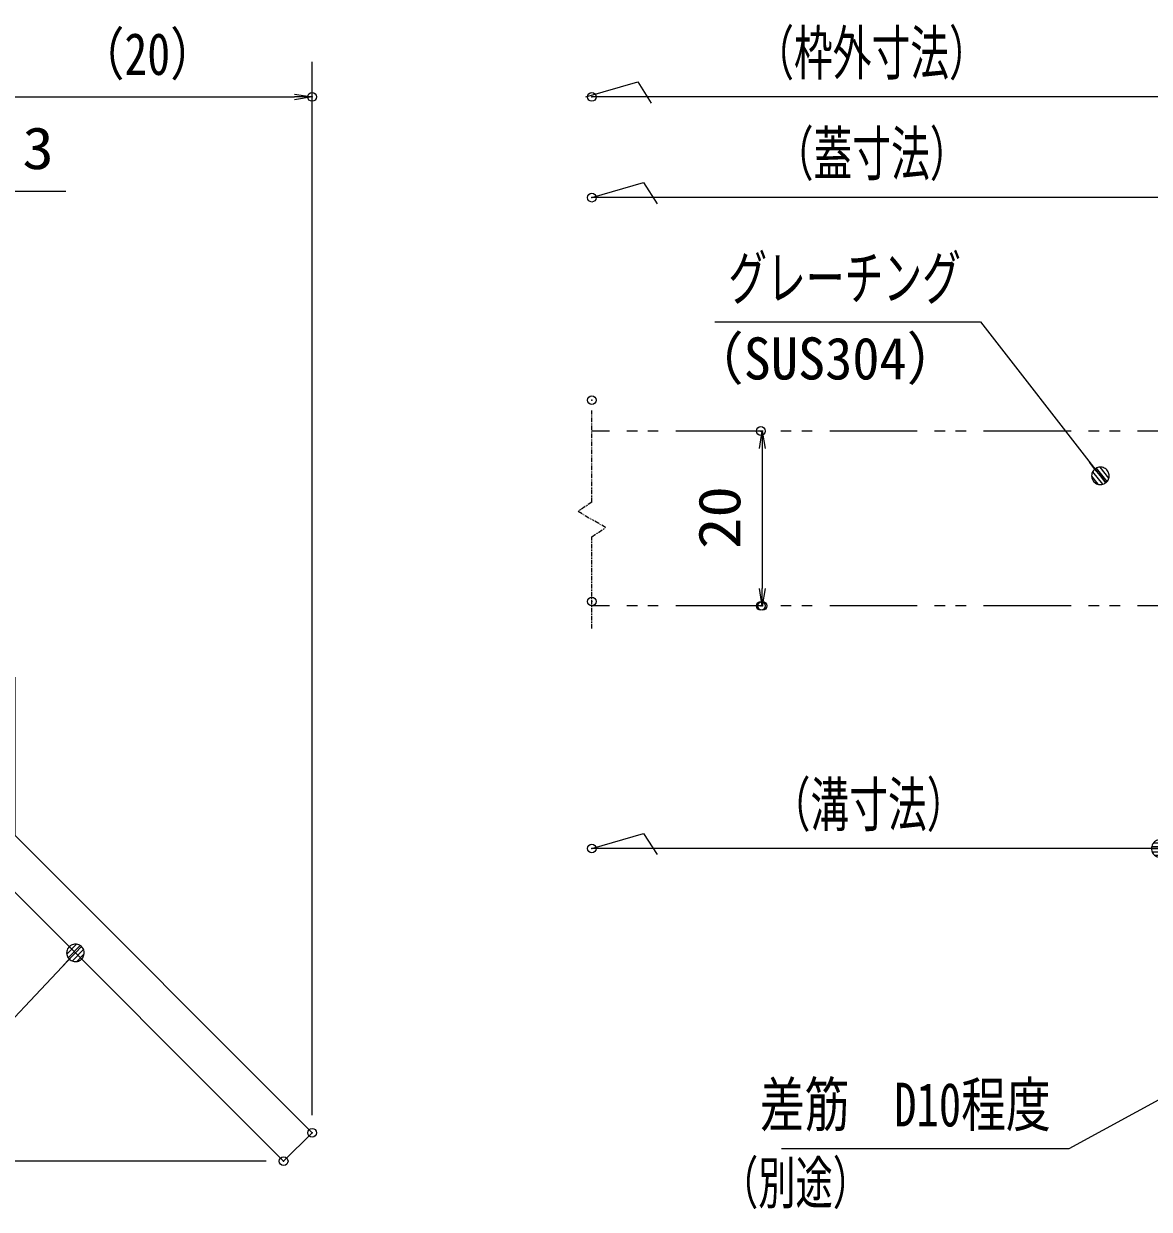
# Model space of a CAD drawing. Units: millimetres, scale not verified. Extents: x -1050 to 1050, y -742 to 742.
# Drawn here: x 333 to 654.8, y -486 to -147 of the extents above; entities that cross this region are included whole.
import ezdxf
from ezdxf.enums import TextEntityAlignment as Align

# ---------------------------------------------------------------- set-up
doc = ezdxf.new("R2010")
doc.units = ezdxf.units.MM
doc.header["$LTSCALE"] = 5
doc.header["$PDMODE"] = 32
doc.header["$PDSIZE"] = 2.5
doc.linetypes.add('DOUBLE_CHAIN1', pattern=[8.8, 5, -1, 0.6, -0.6, 0.6, -1])
for name, color, linetype, lineweight in [('0-1_寸法注釈', 2, 'Continuous', 9), ('0-2_蓋', 5, 'Continuous', 9), ('0-3_0', 2, 'Continuous', 9), ('0-4_DEFPOINTS', 134, 'Continuous', 9), ('0-6_想像線', 134, 'DOUBLE_CHAIN1', 9), ('0-B_アンカー', 7, 'Continuous', 9)]:
    doc.layers.add(name, color=color, linetype=linetype, lineweight=lineweight)
doc.styles.add('ＭＳ ゴシック', font='')
doc.styles.get('ＭＳ ゴシック').set_extended_font_data('MS Gothic')

# ---------------------------------------------------------------- blocks, each defined once
blk = doc.blocks.new('_OPEN')
at = {"layer": '0-3_0'}
blk.add_line((0, 0), (-5, 0), dxfattribs=at)
blk.add_lwpolyline([(-5, 0.833), (0, 0), (-5, -0.833)], dxfattribs=at)
blk = doc.blocks.new('A$C6EB770D1')
at = {"layer": '0-B_アンカー'}
for p, q in [((130.257, 96.52), (45.237, 11.5)), ((138.388, 88.388), (130.257, 96.52)), ((138.388, 88.388), (53.368, 3.368)), ((0, 11.5), (45.237, 11.5)), ((0, 11.5), (0, 0)), ((0, 0), (45.237, 0))]:
    blk.add_line(p, q, dxfattribs=at)
blk.add_arc((45.237, 11.5), 11.5, 270, 315, dxfattribs=at)
blk = doc.blocks.new('作図用-切断用ライン')
at = {"layer": '0-6_想像線'}
for p, q in [((0, 95.39), (0, 600)), ((75.52, -44.83), (0, 0)), ((0, -95.39), (75.52, -44.83)), ((0, -600), (0, -95.39))]:
    blk.add_line(p, q, dxfattribs=at)
blk.add_lwpolyline([(0, 95.39), (-75.52, 44.83), (0, 0)], dxfattribs=at)
blk = doc.blocks.new('_Dot')
at = {"layer": '0-3_0'}
for p, q in [((-2.5, 0), (-5, 0)), ((2.445, 0.5), (-2.445, 0.5)), ((1.997, 1.5), (-1.997, 1.5)), ((2.289, -0.995), (-2.289, -0.995)), ((1.499, -1.995), (-1.499, -1.995))]:
    blk.add_line(p, q, dxfattribs=at)
for points in [[(2.5, 0), (2.48, 0.313), (2.421, 0.622), (2.324, 0.92), (2.191, 1.204), (2.023, 1.469), (1.822, 1.711), (1.594, 1.926), (1.34, 2.111), (1.064, 2.262), (0.773, 2.378), (0.468, 2.456), (0.157, 2.495), (-0.157, 2.495), (-0.468, 2.456), (-0.773, 2.378), (-1.064, 2.262), (-1.34, 2.111), (-1.594, 1.926), (-1.822, 1.711), (-2.023, 1.469), (-2.191, 1.204), (-2.324, 0.92), (-2.421, 0.622), (-2.48, 0.313), (-2.5, 0), (0, 0)], [(-2.5, 0), (-2.48, -0.313), (-2.421, -0.622), (-2.324, -0.92), (-2.191, -1.204), (-2.023, -1.469), (-1.822, -1.711), (-1.594, -1.926), (-1.34, -2.111), (-1.064, -2.262), (-0.773, -2.378), (-0.468, -2.456), (-0.157, -2.495), (0.157, -2.495), (0.468, -2.456), (0.773, -2.378), (1.064, -2.262), (1.34, -2.111), (1.594, -1.926), (1.822, -1.711), (2.023, -1.469), (2.191, -1.204), (2.324, -0.92), (2.421, -0.622), (2.48, -0.313), (2.5, 0), (0, 0)]]:
    blk.add_lwpolyline(points, close=True, dxfattribs=at)

msp = doc.modelspace()

# ---------------------------------------------------------------- linework, layer by layer
at = {"layer": '0-1_寸法注釈'}
for p, q in [((415.45, -459.065), (415.45, -157.974)), ((493.745, -167.974), (508.548, -163.646)), ((508.548, -163.646), (512.376, -169.722)), ((323.93, -167.974), (410.45, -167.974)), ((727.95, -167.974), (495.45, -167.974)), ((323.93, -194.9), (345.043, -194.9)), ((720.45, -196.755), (495.45, -196.755)), ((544.185, -268.471), (544.185, -308.471)), ((495.45, -382.826), (510.253, -378.497)), ((510.253, -378.497), (514.08, -384.574)), ((652.95, -382.826), (495.45, -382.826)), ((402.318, -472.197), (68.705, -472.197))]:
    msp.add_line(p, q, dxfattribs=at)
for points in [[(495.45, -196.755), (510.253, -192.426), (514.08, -198.503)], [(530.622, -232.293), (606.589, -232.293), (640.222, -275.508)], [(549.657, -468.619), (631.881, -468.619), (757.025, -400.445)], [(269.059, -444.061), (318.113, -444.061), (347.077, -413.37)]]:
    msp.add_lwpolyline(points, dxfattribs=at)
at = {"layer": '0-2_蓋', "linetype": 'DOUBLE_CHAIN1'}
for p, q in [((720.45, -263.471), (495.45, -263.471)), ((720.45, -313.471), (495.45, -313.471))]:
    msp.add_line(p, q, dxfattribs=at)
at = {"layer": '0-4_DEFPOINTS'}
for p in [(415.45, -167.974), (495.45, -167.974), (495.45, -196.755), (495.45, -254.646), (543.742, -263.471), (495.45, -312.221), (543.742, -313.471), (544.185, -313.471), (495.45, -382.826), (415.45, -464.065), (407.318, -472.197)]:
    msp.add_point(p, dxfattribs=at)

# ---------------------------------------------------------------- block references
at = {"layer": '0-1_寸法注釈'}
for name, p in [('_OPEN', (415.45, -167.974)), ('_Dot', (657.95, -382.826))]:
    msp.add_blockref(name, p, dxfattribs=at)
at = {"layer": '0-1_寸法注釈', "xscale": 0.052, "yscale": 0.052}
msp.add_blockref('作図用-切断用ライン', (495.45, -288.761), dxfattribs=at)
at = {"layer": '0-1_寸法注釈'}
for name, p, rotation in [('_OPEN', (544.185, -263.471), 90), ('_Dot', (640.848, -276.289), 308.70945), ('_OPEN', (544.185, -313.471), 270), ('_Dot', (347.776, -412.654), 45.68596)]:
    msp.add_blockref(name, p, dxfattribs=dict(at, rotation=rotation))
at = {"layer": '0-B_アンカー', "rotation": 270}
msp.add_blockref('A$C6EB770D1', (318.93, -333.808), dxfattribs=at)

# ---------------------------------------------------------------- texts
at = {"layer": '0-1_寸法注釈', "color": 7, "style": 'ＭＳ ゴシック'}
for s, height, width, p in [('（20）', 12.02, 0.8, (348.675, -165.287)), ('（枠外寸法）', 12.5, 0.65, (542.156, -165.38)), ('（蓋寸法）', 12.5, 0.65, (547.739, -194.16)), ('3', 12.02, 1.1, (332.62, -192.213)), ('グレーチング', 12.5, 0.65, (534.467, -229.699)), ('（SUS304）', 12.02, 0.95, (523.271, -252.343)), ('（溝寸法）', 12.5, 0.65, (546.861, -380.231)), ('差筋\u3000D10程度', 12.51, 0.75, (543.501, -466.024)), ('（別途）', 12.02, 0.65, (532.364, -487.988))]:
    msp.add_text(s, height=height, dxfattribs=dict(at, width=width)).set_placement(p, align=Align.BOTTOM_LEFT)
at = {"layer": '0-1_寸法注釈', "color": 7, "style": 'ＭＳ ゴシック', "width": 1.1}
msp.add_text('20', height=12.02, rotation=90, dxfattribs=at).set_placement((541.498, -297.205), align=Align.BOTTOM_LEFT)

doc.saveas('drawing.dxf')
